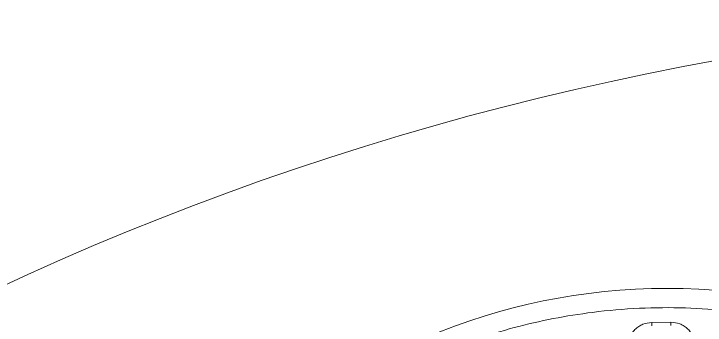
# Model space of a CAD drawing. Header units: metres. Extents: x 859577 to 860336, y 1645916 to 1646650.
# Drawn here: x 859953.9098 to 859954.1262, y 1646454.6439 to 1646454.7413 of the extents above; entities that cross this region are included whole.
import ezdxf

# ---------------------------------------------------------------- set-up
doc = ezdxf.new("R2010")
doc.units = ezdxf.units.M
doc.layers.add('A-ACCESORIOS', color=30, linetype='Continuous', lineweight=20)
doc.layers.add('PISO', color=31, linetype='Continuous', lineweight=15)

# ---------------------------------------------------------------- blocks, each defined once
blk = doc.blocks.new('mu10-3')
at = {"layer": 'A-ACCESORIOS', "linetype": 'Continuous', "ltscale": 20}
for p, q in [((-0.7103222980322244, 0.4612076702217678), (-0.7060608563010646, 0.465469111952757)), ((-0.705322752941413, 0.4647310085940717), (-0.7060608563006099, 0.4654691119532686)), ((-0.7103222980322244, 0.4612076702217678), (-0.7095841946729138, 0.4604695668625709))]:
    blk.add_line(p, q, dxfattribs=at)
blk.add_circle((-0.579328858459462, 0.334475672380961), 0.1928508381295697, dxfattribs=at)
for points, knots in [([(-0.672740983178528, 0.4962702184372461), (-0.6765760431772492, 0.4939482623437357), (-0.6843433207395719, 0.4892455256272115), (-0.6954378667984997, 0.4810443969461744), (-0.7061731262198805, 0.4718909093039656), (-0.7163784600462577, 0.4617193601637837), (-0.7254126340892526, 0.4511998900514413), (-0.7332949351330171, 0.4405425831822072), (-0.7400866955664469, 0.4299405170527848), (-0.7461995032592768, 0.4188064081386642), (-0.7515770700158555, 0.4072002977451348), (-0.7561692673974107, 0.3951888736306159), (-0.7599302050458618, 0.382867856073176), (-0.7628336462241236, 0.3703170742339807), (-0.764862475932091, 0.3576187903365167), (-0.7660084261980842, 0.3448788124724729), (-0.7662816182099732, 0.3321799942198709), (-0.765700949795928, 0.3196024175481398), (-0.7642030896064398, 0.3064318429244963), (-0.7616400109694155, 0.2928040618430714), (-0.7578840275755283, 0.2788949383502199), (-0.7531774205294823, 0.2655921706245863), (-0.7476206367554141, 0.2529706852422464), (-0.74126320698673, 0.2409829874510478), (-0.7340603077843184, 0.2294835004457241), (-0.7259083266615107, 0.2183605778312767), (-0.7167411396920329, 0.2076331110409342), (-0.7065733662035427, 0.1974255974051857), (-0.6960528912290442, 0.1883920035012352), (-0.6853958157945499, 0.1805095688429219), (-0.6747936905193228, 0.1737178425556181), (-0.6636595976486319, 0.1676050256027111), (-0.6520534828959512, 0.1622274613555419), (-0.6400420599700851, 0.1576352633173883), (-0.6277210420475399, 0.1538743257667647), (-0.6151702604749971, 0.1509708848554965), (-0.6024719758761421, 0.148942053984797), (-0.5897320005328766, 0.1477961080722707), (-0.5770331730147973, 0.147522900016952), (-0.5644556304966386, 0.1481036275851579), (-0.5512849222305363, 0.1496012563013664), (-0.5376577213765472, 0.1521653399070146), (-0.5237464177401989, 0.1559175472342531), (-0.5104515542666945, 0.1606377774272119), (-0.4978016922568145, 0.1661454109303122), (-0.4898451922272216, 0.17052080859429), (-0.4859167337404529, 0.1726811263246759)], [0, 0, 0, 0, 0.02291043124393901, 0.04640127627856701, 0.07043889536440079, 0.09498252486860091, 0.119987007813452, 0.141257141346503, 0.1627018157893436, 0.1843088610492794, 0.2061448528974917, 0.2280462251742267, 0.2499999996147195, 0.271952791039605, 0.2938541685496898, 0.3156911381893611, 0.3372972159685447, 0.3587419054823088, 0.3800129914506222, 0.4050168025324468, 0.4295600826501583, 0.4535976939681217, 0.4770894055705904, 0.4999999997767688, 0.5229099078263222, 0.546401276719155, 0.5704388958051744, 0.594982525314208, 0.6199870082600594, 0.6412571417913686, 0.6627018162343637, 0.6843088614958872, 0.7061448533414498, 0.7280462256163863, 0.7500000000613232, 0.771952791484074, 0.7938541689949458, 0.8156911386359668, 0.8372972164167378, 0.8587419059311827, 0.8800129918972293, 0.9050168029778312, 0.9295600830954692, 0.9535976944176973, 0.9770892313843614, 1, 1, 1, 1]), ([(-0.7060608563010646, 0.465469111952757), (-0.7053259951183577, 0.4660628884893185), (-0.7041955452824595, 0.4669763053414613), (-0.7023075482482, 0.467547269169188), (-0.700779947799731, 0.4677117428423117), (-0.699252347351262, 0.4675472691694154), (-0.6973643503168319, 0.4669763053419729), (-0.6962339004809337, 0.4660628884899438), (-0.6954990392979994, 0.4654691119534959)], [0, 0, 0, 0, 0.2394568443946149, 0.3683606602384064, 0.5000000000004436, 0.6316393397623957, 0.7605431556059795, 1, 1, 1, 1]), ([(-0.7103222980313717, 0.4506458532187594), (-0.7109160745678764, 0.4513807144015232), (-0.711829491420076, 0.4525111642374213), (-0.7124004552477459, 0.4543991612716241), (-0.7125649289210401, 0.4559267617200931), (-0.7124004552480869, 0.4574543621686189), (-0.7118294914205308, 0.4593423592029353), (-0.7109160745686722, 0.4604728090389472), (-0.7103222980322244, 0.4612076702217678)], [0, 0, 0, 0, 0.2394568443942686, 0.3683606602379445, 0.4999999999999601, 0.631639339761973, 0.760543155605668, 1, 1, 1, 1])]:
    blk.add_open_spline(points, degree=3, knots=knots, dxfattribs=at)

msp = doc.modelspace()

# ---------------------------------------------------------------- linework, layer by layer
at = {"layer": 'PISO'}
msp.add_circle((859954.2940526693, 1646453.818140181), 0.9231527500999477, dxfattribs=at)

# ---------------------------------------------------------------- block references
at = {"layer": 'A-ACCESORIOS', "rotation": 315.5821386310157}
msp.add_blockref('mu10-3', (859954.2940526693, 1646453.818140181), dxfattribs=at)

doc.saveas('drawing.dxf')
